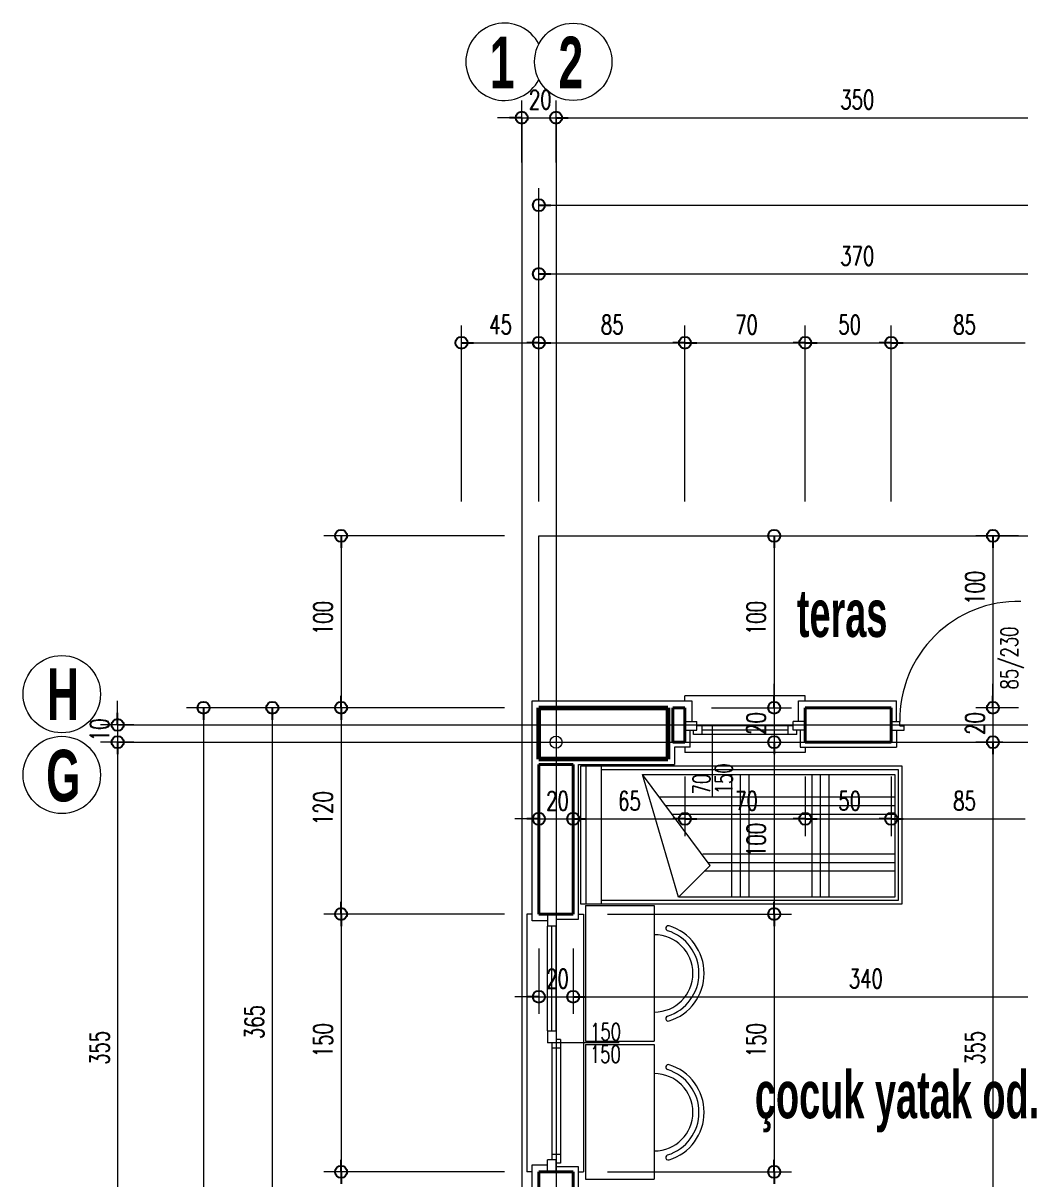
# Model space of a CAD drawing. Header units: millimetres. Extents: x 2016.56 to 2021.8, y 13721.83 to 13722.48.
# Drawn here: x 2017.1249 to 2017.241, y 13722.2829 to 13722.4175 of the extents above; entities that cross this region are included whole.
import ezdxf

# ---------------------------------------------------------------- set-up
doc = ezdxf.new("R2010")
doc.units = ezdxf.units.MM
doc.linetypes.add('ACAD_ISO04W100', pattern=[30, 24, -3, 0, -3])
doc.layers.get('0').update_dxf_attribs({"lineweight": 20})
for name, color, linetype, lineweight in [('aks', 1, 'Continuous', 9), ('AKS  NO', 5, 'Continuous', 60), ('DH', 7, 'Continuous', 20), ('DIMH', 7, 'Continuous', 20), ('DIMV', 7, 'Continuous', 20), ('DUVAR', 4, 'Continuous', 40), ('DV', 7, 'Continuous', 20), ('kolon', 5, 'Continuous', 60), ('PENCERE', 3, 'Continuous', 13), ('SIVA', 7, 'Continuous', 20), ('TEFRİŞ', 11, 'Continuous', 9), ('TEXT', 7, 'Continuous', 20)]:
    doc.layers.add(name, color=color, linetype=linetype, lineweight=lineweight)
doc.styles.get("Standard").update_dxf_attribs({"font": 'txt.shx', "width": 0.7, "height": 11})
doc.styles.add('style1', font='swisscbo.ttf', dxfattribs={"width": 0.75, "height": 11})

msp = doc.modelspace()

# ---------------------------------------------------------------- linework, layer by layer
at = {"color": 0, "lineweight": -2}
for p, q in [((2017.182898024885, 13722.40645173834), (2017.181498024885, 13722.40645173834)), ((2017.186898024885, 13722.40645173834), (2017.188298024885, 13722.40645173834)), ((2017.186898024885, 13722.40645173834), (2017.188298024885, 13722.40645173834)), ((2017.184898024885, 13722.39626583158), (2017.186298024885, 13722.39626583158)), ((2017.184898024885, 13722.38826583158), (2017.186298024885, 13722.38826583158)), ((2017.175898024885, 13722.38026583158), (2017.177298024885, 13722.38026583158)), ((2017.184898024885, 13722.38026583158), (2017.183498024885, 13722.38026583158)), ((2017.184898024885, 13722.38026583158), (2017.186298024885, 13722.38026583158)), ((2017.201898024885, 13722.38026583158), (2017.200498024885, 13722.38026583158)), ((2017.201898024885, 13722.38026583158), (2017.203298024885, 13722.38026583158)), ((2017.215898024885, 13722.38026583158), (2017.214498024885, 13722.38026583158)), ((2017.215898024885, 13722.38026583158), (2017.217298024885, 13722.38026583158)), ((2017.225898024885, 13722.38026583158), (2017.224498024885, 13722.38026583158)), ((2017.225898024885, 13722.38026583158), (2017.227298024885, 13722.38026583158)), ((2017.161878254372, 13722.35778914313), (2017.161878254372, 13722.35638914312)), ((2017.212286726086, 13722.35778914313), (2017.212286726086, 13722.35638914312)), ((2017.237741106059, 13722.35778914313), (2017.237741106059, 13722.35638914312)), ((2017.161878254372, 13722.33778914312), (2017.161878254372, 13722.33918914312)), ((2017.212286726086, 13722.33778914312), (2017.212286726086, 13722.33918914312)), ((2017.212286726086, 13722.33778914312), (2017.212286726086, 13722.33918914312)), ((2017.237741106059, 13722.33778914312), (2017.237741106059, 13722.33918914312)), ((2017.237741106059, 13722.33778914312), (2017.237741106059, 13722.33918914312)), ((2017.145878254372, 13722.33778914312), (2017.145878254372, 13722.33638914312)), ((2017.153878254372, 13722.33778914312), (2017.153878254372, 13722.33638914312)), ((2017.161878254372, 13722.33778914312), (2017.161878254372, 13722.33638914312)), ((2017.135878254372, 13722.33578914312), (2017.135878254372, 13722.33718914312)), ((2017.135878254372, 13722.33378914312), (2017.135878254372, 13722.33238914312)), ((2017.135878254372, 13722.33378914312), (2017.135878254372, 13722.33238914312)), ((2017.212286726086, 13722.33378914312), (2017.212286726086, 13722.33238914312)), ((2017.212286726086, 13722.33378914312), (2017.212286726086, 13722.33238914312)), ((2017.237741106059, 13722.33378914312), (2017.237741106059, 13722.33238914312)), ((2017.237741106059, 13722.33378914312), (2017.237741106059, 13722.33238914312)), ((2017.184898024885, 13722.32485952944), (2017.183498024885, 13722.32485952944)), ((2017.188898024885, 13722.32485952944), (2017.190298024885, 13722.32485952944)), ((2017.188898024885, 13722.32485952944), (2017.190298024885, 13722.32485952944)), ((2017.201898024885, 13722.32485952944), (2017.200498024885, 13722.32485952944)), ((2017.201898024885, 13722.32485952944), (2017.203298024885, 13722.32485952944)), ((2017.215898024885, 13722.32485952944), (2017.214498024885, 13722.32485952944)), ((2017.215898024885, 13722.32485952944), (2017.217298024885, 13722.32485952944)), ((2017.225898024885, 13722.32485952944), (2017.224498024885, 13722.32485952944)), ((2017.225898024885, 13722.32485952944), (2017.227298024885, 13722.32485952944)), ((2017.161878254372, 13722.31378914312), (2017.161878254372, 13722.31518914312)), ((2017.212286726086, 13722.31378914312), (2017.212286726086, 13722.31518914312)), ((2017.161878254372, 13722.31378914312), (2017.161878254372, 13722.31238914312)), ((2017.212286726086, 13722.31378914312), (2017.212286726086, 13722.31238914312)), ((2017.184898024885, 13722.30415855673), (2017.183498024885, 13722.30415855673)), ((2017.188898024885, 13722.30415855673), (2017.190298024885, 13722.30415855673)), ((2017.188898024885, 13722.30415855673), (2017.190298024885, 13722.30415855673)), ((2017.161878254372, 13722.28378914312), (2017.161878254372, 13722.28518914312)), ((2017.212286726086, 13722.28378914312), (2017.212286726086, 13722.28518914312)), ((2017.161878254372, 13722.28378914312), (2017.161878254372, 13722.28238914312)), ((2017.212286726086, 13722.28378914312), (2017.212286726086, 13722.28238914312))]:
    msp.add_line(p, q, dxfattribs=at)
for p, q in [((2017.184898024885, 13722.33858914312), (2017.184898024885, 13722.35778914313)), ((2017.184898024885, 13722.35778914313), (2017.258898024885, 13722.35778914313)), ((2017.184898024885, 13722.33858914312), (2017.184898024885, 13722.35778914313))]:
    msp.add_line(p, q)
for centre in [(2017.188898024885, 13722.41295173834), (2017.188898024885, 13722.41295173834), (2017.129378254372, 13722.33937238267), (2017.129378254372, 13722.33937238267), (2017.129378254372, 13722.32997105306), (2017.129378254372, 13722.32997105306)]:
    msp.add_circle(centre, 0.004500000000000001)
for centre in [(2017.182898024885, 13722.40645173834), (2017.186898024885, 13722.40645173834), (2017.186898024885, 13722.40645173834), (2017.184898024885, 13722.39626583158), (2017.184898024885, 13722.38826583158), (2017.175898024885, 13722.38026583158), (2017.184898024885, 13722.38026583158), (2017.184898024885, 13722.38026583158), (2017.201898024885, 13722.38026583158), (2017.201898024885, 13722.38026583158), (2017.215898024885, 13722.38026583158), (2017.215898024885, 13722.38026583158), (2017.225898024885, 13722.38026583158), (2017.225898024885, 13722.38026583158), (2017.161878254372, 13722.35778914313), (2017.212286726086, 13722.35778914313), (2017.237741106059, 13722.35778914313), (2017.145878254372, 13722.33778914312), (2017.153878254372, 13722.33778914312), (2017.161878254372, 13722.33778914312), (2017.161878254372, 13722.33778914312), (2017.212286726086, 13722.33778914312), (2017.212286726086, 13722.33778914312), (2017.237741106059, 13722.33778914312), (2017.237741106059, 13722.33778914312), (2017.135878254372, 13722.33578914312), (2017.135878254372, 13722.33378914312), (2017.135878254372, 13722.33378914312), (2017.212286726086, 13722.33378914312), (2017.212286726086, 13722.33378914312), (2017.237741106059, 13722.33378914312), (2017.237741106059, 13722.33378914312), (2017.184898024885, 13722.32485952944), (2017.188898024885, 13722.32485952944), (2017.188898024885, 13722.32485952944), (2017.201898024885, 13722.32485952944), (2017.201898024885, 13722.32485952944), (2017.215898024885, 13722.32485952944), (2017.215898024885, 13722.32485952944), (2017.225898024885, 13722.32485952944), (2017.225898024885, 13722.32485952944), (2017.161878254372, 13722.31378914312), (2017.161878254372, 13722.31378914312), (2017.212286726086, 13722.31378914312), (2017.212286726086, 13722.31378914312), (2017.184898024885, 13722.30415855673), (2017.188898024885, 13722.30415855673), (2017.188898024885, 13722.30415855673), (2017.161878254372, 13722.28378914312), (2017.161878254372, 13722.28378914312), (2017.212286726086, 13722.28378914312), (2017.212286726086, 13722.28378914312)]:
    msp.add_circle(centre, 0.0007, dxfattribs=at)
msp.add_arc((2017.180898024885, 13722.41295173834), 0.004500000000000001, 27.26604457356858, 332.7339554264314)
msp.add_arc((2017.180898024885, 13722.41295173834), 0.004500000000000001, 27.26604457356858, 332.7339554264314)
at = {"layer": 'aks', "linetype": 'ACAD_ISO04W100', "ltscale": 2}
for p, q in [((2017.182898024885, 13722.40645173834), (2017.182898024885, 13721.95238660583)), ((2017.182898024885, 13722.40645173834), (2017.182898024885, 13721.95238660583)), ((2017.186898024885, 13722.40645173834), (2017.186898024885, 13721.95238660583)), ((2017.186898024885, 13722.40645173834), (2017.186898024885, 13721.95238660583)), ((2017.135878254372, 13722.33578914312), (2017.599917795397, 13722.33578914312)), ((2017.135878254372, 13722.33378914312), (2017.599917795397, 13722.33378914312))]:
    msp.add_line(p, q, dxfattribs=at)
at = {"layer": 'aks'}
msp.add_circle((2017.186898024885, 13722.33378914312), 0.0007, dxfattribs=at)
msp.add_circle((2017.186898024885, 13722.33378914312), 0.0007, dxfattribs=at)
at = {"layer": 'DH', "lineweight": 20}
for p, q in [((2017.175898024885, 13722.36178914312), (2017.175898024885, 13722.38226583158)), ((2017.184898024885, 13722.37770443908), (2017.184898024885, 13722.38226583158)), ((2017.201898024885, 13722.32978914312), (2017.201898024885, 13722.32285952944)), ((2017.201898024885, 13722.32978914312), (2017.201898024885, 13722.32285952944)), ((2017.215898024885, 13722.32978914312), (2017.215898024885, 13722.32285952944)), ((2017.215898024885, 13722.32978914312), (2017.215898024885, 13722.32285952944)), ((2017.225898024885, 13722.32978914312), (2017.225898024885, 13722.32285952944)), ((2017.225898024885, 13722.32978914312), (2017.225898024885, 13722.32285952944)), ((2017.184898024885, 13722.32623087706), (2017.184898024885, 13722.32285952944)), ((2017.188898024885, 13722.32602883371), (2017.188898024885, 13722.32285952944)), ((2017.188898024885, 13722.32602883371), (2017.188898024885, 13722.32285952944)), ((2017.184898024885, 13722.30978914312), (2017.184898024885, 13722.30215855673)), ((2017.188898024885, 13722.30978914312), (2017.188898024885, 13722.30215855673)), ((2017.188898024885, 13722.30978914312), (2017.188898024885, 13722.30215855673))]:
    msp.add_line(p, q, dxfattribs=at)
at = {"layer": 'DH'}
for p, q in [((2017.177298024885, 13722.38026583158), (2017.183498024885, 13722.38026583158)), ((2017.183498024885, 13722.32485952944), (2017.182098024885, 13722.32485952944)), ((2017.184898024885, 13722.32485952944), (2017.188898024885, 13722.32485952944)), ((2017.190298024885, 13722.32485952944), (2017.200498024885, 13722.32485952944)), ((2017.190298024885, 13722.32485952944), (2017.191698024885, 13722.32485952944)), ((2017.203298024885, 13722.32485952944), (2017.214498024885, 13722.32485952944)), ((2017.217298024885, 13722.32485952944), (2017.224498024885, 13722.32485952944)), ((2017.227298024885, 13722.32485952944), (2017.241498024885, 13722.32485952944)), ((2017.183498024885, 13722.30415855673), (2017.182098024885, 13722.30415855673)), ((2017.184898024885, 13722.30415855673), (2017.188898024885, 13722.30415855673)), ((2017.190298024885, 13722.30415855673), (2017.255498024885, 13722.30415855673)), ((2017.190298024885, 13722.30415855673), (2017.191698024885, 13722.30415855673))]:
    msp.add_line(p, q, dxfattribs=at)
at = {"layer": 'DIMH', "lineweight": 20}
for p, q in [((2017.182898024885, 13722.40121702165), (2017.182898024885, 13722.40845173834)), ((2017.186898024885, 13722.40121702165), (2017.186898024885, 13722.40845173834)), ((2017.186898024885, 13722.40121702165), (2017.186898024885, 13722.40845173834)), ((2017.184898024885, 13722.37778914312), (2017.184898024885, 13722.39826583158)), ((2017.184898024885, 13722.36978914312), (2017.184898024885, 13722.39026583158)), ((2017.184898024885, 13722.36178914312), (2017.184898024885, 13722.38226583158)), ((2017.201898024885, 13722.36178914312), (2017.201898024885, 13722.38226583158)), ((2017.201898024885, 13722.36178914312), (2017.201898024885, 13722.38226583158)), ((2017.215898024885, 13722.36178914312), (2017.215898024885, 13722.38226583158)), ((2017.215898024885, 13722.36178914312), (2017.215898024885, 13722.38226583158)), ((2017.225898024885, 13722.36178914312), (2017.225898024885, 13722.38226583158)), ((2017.225898024885, 13722.36178914312), (2017.225898024885, 13722.38226583158))]:
    msp.add_line(p, q, dxfattribs=at)
at = {"layer": 'DIMH'}
for p, q in [((2017.181498024885, 13722.40645173834), (2017.180098024885, 13722.40645173834)), ((2017.182898024885, 13722.40645173834), (2017.186898024885, 13722.40645173834)), ((2017.188298024885, 13722.40645173834), (2017.189698024885, 13722.40645173834)), ((2017.188298024885, 13722.40645173834), (2017.255498024885, 13722.40645173834)), ((2017.186298024885, 13722.39626583158), (2017.549498024885, 13722.39626583158)), ((2017.186298024885, 13722.38826583158), (2017.257498024885, 13722.38826583158)), ((2017.186298024885, 13722.38026583158), (2017.200498024885, 13722.38026583158)), ((2017.203298024885, 13722.38026583158), (2017.214498024885, 13722.38026583158)), ((2017.217298024885, 13722.38026583158), (2017.224498024885, 13722.38026583158)), ((2017.227298024885, 13722.38026583158), (2017.241498024885, 13722.38026583158))]:
    msp.add_line(p, q, dxfattribs=at)
at = {"layer": 'DIMV', "lineweight": 20}
for p, q in [((2017.180898024885, 13722.35778914313), (2017.159878254372, 13722.35778914313)), ((2017.164898024885, 13722.33778914312), (2017.143878254372, 13722.33778914312)), ((2017.172898024885, 13722.33778914312), (2017.151878254372, 13722.33778914312)), ((2017.180898024885, 13722.33778914312), (2017.159878254372, 13722.33778914312)), ((2017.180898024885, 13722.33778914312), (2017.159878254372, 13722.33778914312)), ((2017.137756910364, 13722.33578914312), (2017.133878254372, 13722.33578914312)), ((2017.137756910364, 13722.33378914312), (2017.133878254372, 13722.33378914312)), ((2017.137756910364, 13722.33378914312), (2017.133878254372, 13722.33378914312)), ((2017.180898024885, 13722.31378914312), (2017.159878254372, 13722.31378914312)), ((2017.180898024885, 13722.31378914312), (2017.159878254372, 13722.31378914312)), ((2017.180898024885, 13722.28378914312), (2017.159878254372, 13722.28378914312)), ((2017.180898024885, 13722.28378914312), (2017.159878254372, 13722.28378914312))]:
    msp.add_line(p, q, dxfattribs=at)
at = {"layer": 'DIMV'}
for p, q in [((2017.161878254372, 13722.35638914312), (2017.161878254372, 13722.33918914312)), ((2017.135878254372, 13722.33718914312), (2017.135878254372, 13722.33858914312)), ((2017.145878254372, 13722.33638914312), (2017.145878254372, 13722.04118914312)), ((2017.153878254372, 13722.33638914312), (2017.153878254372, 13722.26618914312)), ((2017.161878254372, 13722.33638914312), (2017.161878254372, 13722.31518914312)), ((2017.135878254372, 13722.33578914312), (2017.135878254372, 13722.33378914312)), ((2017.135878254372, 13722.33238914312), (2017.135878254372, 13722.26418914312)), ((2017.135878254372, 13722.33238914312), (2017.135878254372, 13722.33098914312)), ((2017.161878254372, 13722.31238914312), (2017.161878254372, 13722.28518914312))]:
    msp.add_line(p, q, dxfattribs=at)
at = {"layer": 'DUVAR'}
for p, q in [((2017.200498024885, 13722.33778914312), (2017.200498024885, 13722.33378914312)), ((2017.200498024885, 13722.33778914312), (2017.201898024885, 13722.33778914312)), ((2017.200498024885, 13722.33778914312), (2017.200498024885, 13722.33378914312)), ((2017.200498024885, 13722.33778914312), (2017.201898024885, 13722.33778914312)), ((2017.201898024885, 13722.33778914312), (2017.201898024885, 13722.33378914312)), ((2017.201898024885, 13722.33778914312), (2017.201898024885, 13722.33378914312)), ((2017.215898024885, 13722.33778914312), (2017.215898024885, 13722.33378914312)), ((2017.215898024885, 13722.33778914312), (2017.225898024885, 13722.33778914312)), ((2017.215898024885, 13722.33778914312), (2017.215898024885, 13722.33378914312)), ((2017.215898024885, 13722.33778914312), (2017.225898024885, 13722.33778914312)), ((2017.225898024885, 13722.33778914312), (2017.225898024885, 13722.33378914312)), ((2017.225898024885, 13722.33718914312), (2017.225898024885, 13722.33378914312)), ((2017.200498024885, 13722.33378914312), (2017.201898024885, 13722.33378914312)), ((2017.200498024885, 13722.33378914312), (2017.201898024885, 13722.33378914312)), ((2017.215898024885, 13722.33378914312), (2017.225898024885, 13722.33378914312)), ((2017.184898024885, 13722.33118914312), (2017.184898024885, 13722.31978914312)), ((2017.184898024885, 13722.33118914312), (2017.188298024885, 13722.33118914312)), ((2017.184898024885, 13722.33118914312), (2017.184898024885, 13722.31978914312)), ((2017.184898024885, 13722.33118914312), (2017.188298024885, 13722.33118914312)), ((2017.188298024885, 13722.33118914312), (2017.188898024885, 13722.33118914312)), ((2017.188298024885, 13722.33118914312), (2017.188898024885, 13722.33118914312)), ((2017.188898024885, 13722.33118914312), (2017.188898024885, 13722.31378914312)), ((2017.188898024885, 13722.33118914312), (2017.188898024885, 13722.31378914312)), ((2017.184898024885, 13722.31978914312), (2017.184898024885, 13722.31978914312)), ((2017.184898024885, 13722.31978914312), (2017.184898024885, 13722.31378914312)), ((2017.184898024885, 13722.31978914312), (2017.184898024885, 13722.31978914312)), ((2017.184898024885, 13722.31978914312), (2017.184898024885, 13722.31378914312)), ((2017.188898024885, 13722.31378914312), (2017.184898024885, 13722.31378914312)), ((2017.188898024885, 13722.31378914312), (2017.184898024885, 13722.31378914312)), ((2017.188898024885, 13722.28378914312), (2017.184898024885, 13722.28378914312)), ((2017.184898024885, 13722.28378914312), (2017.184898024885, 13722.27778914312)), ((2017.188898024885, 13722.28378914312), (2017.184898024885, 13722.28378914312)), ((2017.184898024885, 13722.28378914312), (2017.184898024885, 13722.27778914312)), ((2017.188898024885, 13722.28378914312), (2017.188898024885, 13722.26638914312)), ((2017.188898024885, 13722.28378914312), (2017.188898024885, 13722.26638914312))]:
    msp.add_line(p, q, dxfattribs=at)
at = {"layer": 'DV', "lineweight": 20}
for p, q in [((2017.205000907611, 13722.35778914313), (2017.214286726086, 13722.35778914313)), ((2017.240732928265, 13722.35778914313), (2017.235741106059, 13722.35778914313)), ((2017.205000907611, 13722.33778914312), (2017.214286726086, 13722.33778914312)), ((2017.205000907611, 13722.33778914312), (2017.214286726086, 13722.33778914312)), ((2017.240732928265, 13722.33778914312), (2017.235741106059, 13722.33778914312)), ((2017.240732928265, 13722.33778914312), (2017.235741106059, 13722.33778914312)), ((2017.205898024885, 13722.33378914312), (2017.214286726086, 13722.33378914312)), ((2017.205898024885, 13722.33378914312), (2017.214286726086, 13722.33378914312)), ((2017.238898024885, 13722.33378914312), (2017.235741106059, 13722.33378914312)), ((2017.238898024885, 13722.33378914312), (2017.235741106059, 13722.33378914312)), ((2017.192898024885, 13722.31378914312), (2017.214286726086, 13722.31378914312)), ((2017.192898024885, 13722.31378914312), (2017.214286726086, 13722.31378914312)), ((2017.192898024885, 13722.28378914312), (2017.214286726086, 13722.28378914312)), ((2017.192898024885, 13722.28378914312), (2017.214286726086, 13722.28378914312))]:
    msp.add_line(p, q, dxfattribs=at)
at = {"layer": 'DV'}
for p, q in [((2017.212286726086, 13722.35638914312), (2017.212286726086, 13722.33918914312)), ((2017.237741106059, 13722.35638914312), (2017.237741106059, 13722.33918914312)), ((2017.212286726086, 13722.33918914312), (2017.212286726086, 13722.34058914312)), ((2017.237741106059, 13722.33918914312), (2017.237741106059, 13722.34058914312)), ((2017.212286726086, 13722.33778914312), (2017.212286726086, 13722.33378914312)), ((2017.237741106059, 13722.33778914312), (2017.237741106059, 13722.33378914312)), ((2017.212286726086, 13722.33238914312), (2017.212286726086, 13722.31518914312)), ((2017.212286726086, 13722.33238914312), (2017.212286726086, 13722.33098914312)), ((2017.237741106059, 13722.33238914312), (2017.237741106059, 13722.26418914312)), ((2017.237741106059, 13722.33238914312), (2017.237741106059, 13722.33098914312)), ((2017.212286726086, 13722.31238914312), (2017.212286726086, 13722.28518914312))]:
    msp.add_line(p, q, dxfattribs=at)
at = {"layer": 'kolon'}
for p, q in [((2017.184898024885, 13722.33778914312), (2017.199898024885, 13722.33778914312)), ((2017.184898024885, 13722.33178914312), (2017.184898024885, 13722.33778914312)), ((2017.184898024885, 13722.33778914312), (2017.199898024885, 13722.33778914312)), ((2017.184898024885, 13722.33178914312), (2017.184898024885, 13722.33778914312)), ((2017.199898024885, 13722.33778914312), (2017.199898024885, 13722.33178914312)), ((2017.199898024885, 13722.33778914312), (2017.199898024885, 13722.33178914312)), ((2017.199898024885, 13722.33178914312), (2017.184898024885, 13722.33178914312)), ((2017.199898024885, 13722.33178914312), (2017.184898024885, 13722.33178914312))]:
    msp.add_line(p, q, dxfattribs=at)
at = {"layer": 'PENCERE'}
for p, q in [((2017.201898024885, 13722.33618914313), (2017.203298024885, 13722.33618914313)), ((2017.201898024885, 13722.33618914313), (2017.203298024885, 13722.33618914313)), ((2017.203298024885, 13722.33518914312), (2017.203298024885, 13722.33618914313)), ((2017.203298024885, 13722.33518914312), (2017.203298024885, 13722.33618914313)), ((2017.215898024885, 13722.33618914313), (2017.214498024885, 13722.33618914313)), ((2017.214498024885, 13722.33518914312), (2017.214498024885, 13722.33618914313)), ((2017.215898024885, 13722.33618914313), (2017.214498024885, 13722.33618914313)), ((2017.214498024885, 13722.33518914312), (2017.214498024885, 13722.33618914313)), ((2017.225898024885, 13722.33618914313), (2017.226898024885, 13722.33618914313)), ((2017.225898024885, 13722.33618914313), (2017.226898024885, 13722.33618914313)), ((2017.226898024885, 13722.33568914312), (2017.226898024885, 13722.33618914313)), ((2017.226898024885, 13722.33568914312), (2017.226898024885, 13722.33618914313)), ((2017.201898024885, 13722.33518914312), (2017.203298024885, 13722.33518914312)), ((2017.201898024885, 13722.33518914312), (2017.203298024885, 13722.33518914312)), ((2017.202898024885, 13722.33468914312), (2017.202898024885, 13722.33518914312)), ((2017.202898024885, 13722.33468914312), (2017.202898024885, 13722.33518914312)), ((2017.214498024885, 13722.33568914312), (2017.203298024885, 13722.33568914312)), ((2017.214498024885, 13722.33568914312), (2017.203298024885, 13722.33568914312)), ((2017.203898024885, 13722.33468914312), (2017.203898024885, 13722.33568914312)), ((2017.203898024885, 13722.33468914312), (2017.203898024885, 13722.33568914312)), ((2017.213898024885, 13722.33518914312), (2017.203898024885, 13722.33518914312)), ((2017.213898024885, 13722.33518914312), (2017.203898024885, 13722.33518914312)), ((2017.213898024885, 13722.33468914312), (2017.213898024885, 13722.33568914312)), ((2017.213898024885, 13722.33468914312), (2017.213898024885, 13722.33568914312)), ((2017.215898024885, 13722.33518914312), (2017.214498024885, 13722.33518914312)), ((2017.215898024885, 13722.33518914312), (2017.214498024885, 13722.33518914312)), ((2017.214898024885, 13722.33468914312), (2017.214898024885, 13722.33518914312)), ((2017.214898024885, 13722.33468914312), (2017.214898024885, 13722.33518914312)), ((2017.225898024885, 13722.33518914312), (2017.227398024885, 13722.33518914312)), ((2017.225898024885, 13722.33518914312), (2017.227398024885, 13722.33518914312)), ((2017.226898024885, 13722.33568914312), (2017.227398024885, 13722.33568914312)), ((2017.226898024885, 13722.33568914312), (2017.227398024885, 13722.33568914312)), ((2017.227398024885, 13722.33518914312), (2017.227398024885, 13722.33568914312)), ((2017.227398024885, 13722.33518914312), (2017.227398024885, 13722.33568914312)), ((2017.214898024885, 13722.33468914312), (2017.202898024885, 13722.33468914312)), ((2017.214898024885, 13722.33468914312), (2017.202898024885, 13722.33468914312)), ((2017.185898024885, 13722.31378914312), (2017.185898024885, 13722.31238914312)), ((2017.185898024885, 13722.31378914312), (2017.185898024885, 13722.31238914312)), ((2017.186898024885, 13722.31378914312), (2017.186898024885, 13722.31238914312)), ((2017.186898024885, 13722.31378914312), (2017.186898024885, 13722.31238914312)), ((2017.185898024885, 13722.30018914312), (2017.185898024885, 13722.31238914312)), ((2017.186898024885, 13722.31238914312), (2017.185898024885, 13722.31238914312)), ((2017.185898024885, 13722.30018914312), (2017.185898024885, 13722.31238914312)), ((2017.186898024885, 13722.31238914312), (2017.185898024885, 13722.31238914312)), ((2017.186398024885, 13722.30018914312), (2017.186398024885, 13722.31238914312)), ((2017.186398024885, 13722.30018914312), (2017.186398024885, 13722.31238914312)), ((2017.186898024885, 13722.30018914312), (2017.186898024885, 13722.31238914312)), ((2017.186898024885, 13722.30018914312), (2017.186898024885, 13722.31238914312)), ((2017.185898024885, 13722.30018914312), (2017.186898024885, 13722.30018914312)), ((2017.185898024885, 13722.30018914312), (2017.185898024885, 13722.29878914312)), ((2017.185898024885, 13722.30018914312), (2017.186898024885, 13722.30018914312)), ((2017.185898024885, 13722.30018914312), (2017.185898024885, 13722.29878914312)), ((2017.186898024885, 13722.30018914312), (2017.186898024885, 13722.29878914312)), ((2017.186898024885, 13722.30018914312), (2017.186898024885, 13722.29878914312)), ((2017.186898024885, 13722.29878914312), (2017.185898024885, 13722.29878914312)), ((2017.186898024885, 13722.29878914312), (2017.185898024885, 13722.29878914312)), ((2017.186398024885, 13722.29878914312), (2017.186398024885, 13722.28518914312)), ((2017.186398024885, 13722.29878914312), (2017.186398024885, 13722.28518914312)), ((2017.187398024885, 13722.29918914312), (2017.186898024885, 13722.29918914312)), ((2017.187398024885, 13722.29918914312), (2017.186898024885, 13722.29918914312)), ((2017.187398024885, 13722.29918914312), (2017.187398024885, 13722.28478914312)), ((2017.187398024885, 13722.29918914312), (2017.187398024885, 13722.28478914312)), ((2017.187398024885, 13722.29818914312), (2017.186398024885, 13722.29818914312)), ((2017.187398024885, 13722.29818914312), (2017.186398024885, 13722.29818914312)), ((2017.186898024885, 13722.29818914312), (2017.186898024885, 13722.28578914312)), ((2017.186898024885, 13722.29818914312), (2017.186898024885, 13722.28578914312)), ((2017.186898024885, 13722.28518914312), (2017.185898024885, 13722.28518914312)), ((2017.185898024885, 13722.28378914312), (2017.185898024885, 13722.28518914312)), ((2017.186898024885, 13722.28518914312), (2017.185898024885, 13722.28518914312)), ((2017.185898024885, 13722.28378914312), (2017.185898024885, 13722.28518914312)), ((2017.187398024885, 13722.28578914312), (2017.186398024885, 13722.28578914312)), ((2017.187398024885, 13722.28578914312), (2017.186398024885, 13722.28578914312)), ((2017.186898024885, 13722.28378914312), (2017.186898024885, 13722.28518914312)), ((2017.186898024885, 13722.28378914312), (2017.186898024885, 13722.28518914312)), ((2017.187398024885, 13722.28478914312), (2017.186898024885, 13722.28478914312)), ((2017.187398024885, 13722.28478914312), (2017.186898024885, 13722.28478914312))]:
    msp.add_line(p, q, dxfattribs=at)
msp.add_arc((2017.240696769165, 13722.33637212515), 0.01379995746866422, 88.7852259051523, 180.7597416742992, dxfattribs=at)
msp.add_arc((2017.240696769165, 13722.33637212515), 0.01379995746866422, 88.7852259051523, 180.7597416742992, dxfattribs=at)
at = {"layer": 'SIVA'}
for p, q in [((2017.215902575083, 13722.33918914312), (2017.201902575084, 13722.33918914312)), ((2017.201902575084, 13722.33858914312), (2017.201902575084, 13722.33918914312)), ((2017.215902575083, 13722.33858914312), (2017.215902575083, 13722.33918914312)), ((2017.184098024885, 13722.33858914312), (2017.200698024885, 13722.33858914312)), ((2017.184098024885, 13722.33198914312), (2017.184098024885, 13722.33858914312)), ((2017.200698024885, 13722.33858914312), (2017.202698024885, 13722.33858914312)), ((2017.202698024885, 13722.33858914312), (2017.202698024885, 13722.33618914313)), ((2017.215098024885, 13722.33858914312), (2017.226498024885, 13722.33858914312)), ((2017.215098024885, 13722.33618914313), (2017.215098024885, 13722.33858914312)), ((2017.226498024885, 13722.33618914313), (2017.226498024885, 13722.33858914312)), ((2017.202498024885, 13722.33318914312), (2017.202498024885, 13722.33518914312)), ((2017.215298024885, 13722.33518914312), (2017.215298024885, 13722.33318914312)), ((2017.226498024885, 13722.33518914312), (2017.226498024885, 13722.33318914312)), ((2017.200698024885, 13722.33318914312), (2017.200698024885, 13722.33118914312)), ((2017.202498024885, 13722.33318914312), (2017.200698024885, 13722.33318914312)), ((2017.201902575084, 13722.33318914312), (2017.201902575084, 13722.33258914313)), ((2017.215902575083, 13722.33258914313), (2017.201902575084, 13722.33258914313)), ((2017.215298024885, 13722.33318914312), (2017.226498024885, 13722.33318914312)), ((2017.215902575083, 13722.33318914312), (2017.215902575083, 13722.33258914313)), ((2017.184098024885, 13722.32058914312), (2017.184098024885, 13722.33198914312)), ((2017.189498024885, 13722.33118914312), (2017.200698024885, 13722.33118914312)), ((2017.189498024885, 13722.31318914312), (2017.189498024885, 13722.33118914312)), ((2017.184098024885, 13722.32058914312), (2017.184098024885, 13722.32058914312)), ((2017.184098024885, 13722.31298914312), (2017.184098024885, 13722.32058914312)), ((2017.184098024885, 13722.31378914312), (2017.183498024885, 13722.31378914312)), ((2017.183498024885, 13722.31378914312), (2017.183498024885, 13722.28378914312)), ((2017.189498024885, 13722.31378914312), (2017.190098024885, 13722.31378914312)), ((2017.190098024885, 13722.31378914312), (2017.190098024885, 13722.28378914312)), ((2017.185898024885, 13722.31298914312), (2017.184098024885, 13722.31298914312)), ((2017.186898024885, 13722.31318914312), (2017.189498024885, 13722.31318914312)), ((2017.184098024885, 13722.28378914312), (2017.183498024885, 13722.28378914312)), ((2017.184098024885, 13722.28458914312), (2017.185898024885, 13722.28458914312)), ((2017.184098024885, 13722.27698914312), (2017.184098024885, 13722.28458914312)), ((2017.189498024885, 13722.28438914312), (2017.186898024885, 13722.28438914312)), ((2017.189498024885, 13722.26638914312), (2017.189498024885, 13722.28438914312)), ((2017.189498024885, 13722.28378914312), (2017.190098024885, 13722.28378914312))]:
    msp.add_line(p, q, dxfattribs=at)
at = {"layer": 'TEFRİŞ'}
for p, q in [((2017.227156559367, 13722.33098429649), (2017.189756559367, 13722.33098429649)), ((2017.189756559367, 13722.33098429649), (2017.189756559367, 13722.31498429649)), ((2017.190356559368, 13722.33098429649), (2017.190356559368, 13722.31498429649)), ((2017.192156559368, 13722.33098429649), (2017.192156559368, 13722.31498429649)), ((2017.227156559367, 13722.31498429649), (2017.227156559367, 13722.33098429649)), ((2017.226756559367, 13722.33058429649), (2017.192156559368, 13722.33058429649)), ((2017.201136968007, 13722.31575462049), (2017.196958655077, 13722.3300389259)), ((2017.204816905837, 13722.31943455832), (2017.196958655077, 13722.3300389259)), ((2017.196958655077, 13722.3300389259), (2017.226309787736, 13722.3300389259)), ((2017.207367855792, 13722.31576001415), (2017.207367855792, 13722.3300389259)), ((2017.208367855792, 13722.31576001415), (2017.208367855792, 13722.3300389259)), ((2017.209367855792, 13722.31576001415), (2017.209367855792, 13722.3300389259)), ((2017.216688642838, 13722.31576001415), (2017.216688642838, 13722.3300389259)), ((2017.217688642838, 13722.31576001415), (2017.217688642838, 13722.3300389259)), ((2017.218688642838, 13722.31576001415), (2017.218688642838, 13722.3300389259)), ((2017.226309787736, 13722.3300389259), (2017.226309787736, 13722.31576001415)), ((2017.226756559367, 13722.31538429649), (2017.226756559367, 13722.33058429649)), ((2017.226309787736, 13722.32737358183), (2017.198933779182, 13722.32737358183)), ((2017.226309787736, 13722.32637358183), (2017.199674818259, 13722.32637358183)), ((2017.226309787736, 13722.32537358183), (2017.200415857336, 13722.32537358183)), ((2017.226309787736, 13722.32075708801), (2017.203959040178, 13722.32075708801)), ((2017.201136968007, 13722.31575462049), (2017.204816905837, 13722.31943455832)), ((2017.226309787736, 13722.31875708801), (2017.204139435527, 13722.31875708801)), ((2017.226309787736, 13722.31975708801), (2017.204607695301, 13722.31975708801)), ((2017.189756559367, 13722.31498429649), (2017.227156559367, 13722.31498429649)), ((2017.190331762384, 13722.3147825389), (2017.198331762384, 13722.3147825389)), ((2017.190331762384, 13722.31477426386), (2017.190331762384, 13722.29898914312)), ((2017.192156559368, 13722.31538429649), (2017.226756559367, 13722.31538429649)), ((2017.198331762384, 13722.31477426386), (2017.198331762384, 13722.29898914312)), ((2017.226309787736, 13722.31576001415), (2017.201145283153, 13722.31576001415)), ((2017.190331762384, 13722.29898914312), (2017.198331762384, 13722.29898914312)), ((2017.190331762384, 13722.29858914312), (2017.190331762384, 13722.2829186755)), ((2017.190331762384, 13722.29858914312), (2017.198331762384, 13722.29858914312)), ((2017.198331762384, 13722.29858914312), (2017.198331762384, 13722.2829186755)), ((2017.190331762384, 13722.2829186755), (2017.198331762384, 13722.2829186755))]:
    msp.add_line(p, q, dxfattribs=at)
for centre, radius, start, end in [((2017.199967253122, 13722.31213291003), 0.0002999999999997838, 72.70077552896409, 252.7007755289641), ((2017.198331762384, 13722.30688170349), 0.0058, 287.2992244710359, 72.70077552896409), ((2017.198331762384, 13722.30688170349), 0.004500000000000001, 270, 90), ((2017.198331762384, 13722.30688170349), 0.005200000000000568, 287.2992244710359, 72.70077552896409), ((2017.199967253122, 13722.30163049696), 0.0002999999999997838, 107.2992244710359, 287.2992244710359), ((2017.199967253122, 13722.29596522951), 0.0002999999999997838, 72.70077552896409, 252.7007755289641), ((2017.198331762384, 13722.29071402298), 0.0058, 287.2992244710359, 72.70077552896409), ((2017.198331762384, 13722.29071402298), 0.004500000000000001, 270, 90), ((2017.198331762384, 13722.29071402298), 0.005200000000000568, 287.2992244710359, 72.70077552896409), ((2017.199967253122, 13722.28546281645), 0.0002999999999997838, 107.2992244710359, 287.2992244710359)]:
    msp.add_arc(centre, radius, start, end, dxfattribs=at)
at = {"layer": 'TEXT'}
for p, q in [((2017.205108030684, 13722.32734081195), (2017.205108030684, 13722.33568914312)), ((2017.194246356062, 13722.29878914312), (2017.185898024885, 13722.29878914312))]:
    msp.add_line(p, q, dxfattribs=at)

# ---------------------------------------------------------------- texts
at = {"layer": 'AKS  NO', "style": 'style1', "width": 0.75}
for s, p in [('1', (2017.179186415523, 13722.40987275008)), ('2', (2017.187186415523, 13722.40987275008)), ('H', (2017.127653304916, 13722.33637906598)), ('G', (2017.127547816685, 13722.32689426711))]:
    msp.add_text(s, height=0.006, dxfattribs=at).set_placement(p)
at = {"layer": 'DH', "width": 0.7}
for s, p in [('45', (2017.179114691551, 13722.38126583158)), ('20', (2017.185743024885, 13722.32585952944)), ('65', (2017.194114691551, 13722.32585952944)), ('70', (2017.207743024885, 13722.32585952944)), ('50', (2017.219743024885, 13722.32585952944)), ('85', (2017.233114691551, 13722.32585952944)), ('20', (2017.185743024885, 13722.30515855673)), ('340', (2017.220973024885, 13722.30515855673))]:
    msp.add_text(s, height=0.0022, dxfattribs=at).set_placement(p)
at = {"layer": 'DIMH', "width": 0.7}
for s, p in [('20', (2017.183743024885, 13722.40745173834)), ('350', (2017.219973024885, 13722.40745173834)), ('370', (2017.219973024885, 13722.38926583158)), ('85', (2017.192114691551, 13722.38126583158)), ('70', (2017.207743024885, 13722.38126583158)), ('50', (2017.219743024885, 13722.38126583158)), ('85', (2017.233114691551, 13722.38126583158))]:
    msp.add_text(s, height=0.0022, dxfattribs=at).set_placement(p)
at = {"layer": 'DIMV', "width": 0.7}
for s, p in [('100', (2017.160878254372, 13722.34624914312)), ('10', (2017.134878254372, 13722.33389080979)), ('120', (2017.160878254372, 13722.32412080979)), ('365', (2017.152878254372, 13722.29923580979)), ('355', (2017.134878254372, 13722.29623580979)), ('150', (2017.160878254372, 13722.29712080979))]:
    msp.add_text(s, height=0.0022, rotation=90, dxfattribs=at).set_placement(p)
at = {"layer": 'DV', "width": 0.7}
for s, p in [('100', (2017.236741106059, 13722.34976121228)), ('100', (2017.211286726086, 13722.34624914312)), ('20', (2017.211286726086, 13722.33463414312)), ('20', (2017.236741106059, 13722.33463414312)), ('100', (2017.211286726086, 13722.32042346272)), ('150', (2017.211286726086, 13722.29712080979)), ('355', (2017.236741106059, 13722.29623580979))]:
    msp.add_text(s, height=0.0022, rotation=90, dxfattribs=at).set_placement(p)
at = {"layer": 'TEXT', "style": 'style1', "width": 0.7}
for s, p in [('teras', (2017.214918450474, 13722.34602837478)), ('çocuk yatak od.   ', (2017.210036478143, 13722.29002552967))]:
    msp.add_text(s, height=0.005500000000000001, dxfattribs=at).set_placement(p)
at = {"layer": 'TEXT', "width": 0.7}
for s, p in [('85/230', (2017.240652098378, 13722.33991336745)), ('150', (2017.207415081009, 13722.32771721269)), ('70', (2017.204824555685, 13722.32769368151))]:
    msp.add_text(s, height=0.002, rotation=90, dxfattribs=at).set_placement(p)
for p in [(2017.190860153169, 13722.29907261812), (2017.19083662199, 13722.2964820928)]:
    msp.add_text('150', height=0.002, dxfattribs=at).set_placement(p)

doc.saveas('drawing.dxf')
